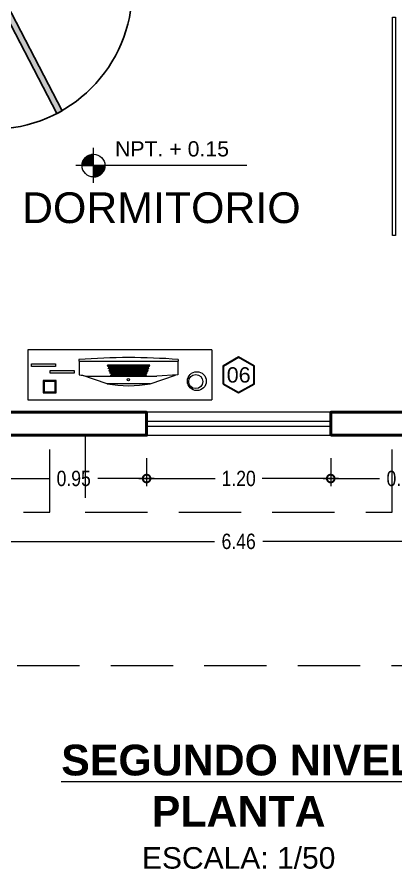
# Model space of a CAD drawing. Extents: x -23.8 to 23.6, y 264.2 to 287.5.
# Drawn here: x -19.62 to -17.15, y 275.58 to 281.12 of the extents above; entities that cross this region are included whole.
import ezdxf
from ezdxf.enums import TextEntityAlignment as Align

# ---------------------------------------------------------------- set-up
doc = ezdxf.new("R2010")
doc.units = 0
doc.header["$LTSCALE"] = 4
doc.header["$PDMODE"] = 66
doc.linetypes.add('CONTINUA', pattern=[0])
doc.linetypes.add('DASHED', pattern=[19.05, 12.7, -6.35])
doc.layers.get('0').update_dxf_attribs({"linetype": 'CONTINUOUS'})
doc.layers.get('DEFPOINTS').update_dxf_attribs({"linetype": 'CONTINUOUS'})
for name, color, linetype, lineweight in [('COTAS', 1, 'CONTINUOUS', 9), ('MOBILIARIO', 42, 'CONTINUOUS', 5), ('MURO', 5, 'CONTINUOUS', 50), ('NIVELES', 31, 'CONTINUOUS', 5), ('PROYECCION', 30, 'DASHED', 13), ('TEXTOS', 254, 'CONTINUOUS', 0), ('VENTANA', 140, 'CONTINUOUS', 15)]:
    doc.layers.add(name, color=color, linetype=linetype, lineweight=lineweight)
doc.layers.add('PUERTAS', color=34, linetype='CONTINUOUS')
doc.layers.add('TEXTO', color=7, linetype='CONTINUOUS')
doc.styles.add('ARIAL 1en25', font='arial.ttf', dxfattribs={"height": 0.0625})
doc.styles.add('Arial Narrow', font='ARIALN.TTF')
doc.styles.get("Standard").update_dxf_attribs({"font": 'arial.ttf'})
doc.dimstyles.new('1-50 PRZ', dxfattribs={"dimtxt": 0.1, "dimasz": 0.1, "dimexe": 0.05, "dimexo": 0.15, "dimgap": 0.05, "dimtad": 0, "dimzin": 1, "dimdsep": 46, "dimtxsty": 'Arial Narrow', "dimblk": 'DOTSMALL', "dimcen": 0.1, "dimdle": 0.05, "dimclrd": 250, "dimclre": 250, "dimclrt": 5, "dimaunit": 1, "dimadec": 3, "dimazin": 0, "dimtfac": 1, "dimtmove": 2, "dimatfit": 3, "dimldrblk": 'OBLIQUE', "dimfxl": 0.3, "dimfxlon": 1, "dimlwd": -1, "dimlwe": -1, "dimarcsym": 0})

# ---------------------------------------------------------------- blocks, each defined once
blk = doc.blocks.new('*U25')
for points in [[(-0.4748, 0.8097, -0.01053), (-0.4413, 0.828), (-0.0238, 0.0238), (-0.0577, 0.0063)], [(-0.9299, 0.0238), (-0.9537, 0.0238), (-0.9537, -0.0238), (-0.9299, -0.0238)], [(0, 0.0238), (-0.0238, 0.0238), (-0.0238, -0.0238), (0, -0.0238)]]:
    blk.add_hatch(color=256).paths.add_polyline_path(points)
for points in [[(-0.0238, 0.0238), (-0.0577, 0.0063), (-0.4752, 0.8104), (-0.4413, 0.828)], [(-0.9299, -0.0238), (-0.9537, -0.0238), (-0.9537, 0.0238), (-0.9299, 0.0238)], [(0, -0.0238), (-0.0238, -0.0238), (-0.0238, 0.0238), (0, 0.0238)]]:
    blk.add_lwpolyline(points, close=True)
blk.add_arc((-0.0238, 0.0238), 0.9061, 90, 180)
blk = doc.blocks.new('C-matri')
at = {"layer": 'MOBILIARIO'}
blk.add_lwpolyline([(0, 0.7095), (0.0209, 0.7095), (0.0209, -0.7095), (0, -0.7095)], close=True, dxfattribs=at)
blk = doc.blocks.new('TV+MUEBLE')
at = {"layer": 'MOBILIARIO'}
for p, q in [((-0.326, 0.6), (0, 0.6)), ((-0.326, 0.6), (-0.326, -0.6)), ((0, -0.6), (0, 0.6)), ((-0.326, -0.6), (-0.326, -0.6)), ((-0.326, -0.6), (0, -0.6))]:
    blk.add_line(p, q, dxfattribs=at)
at = {"layer": 'MOBILIARIO', "color": 0}
for p, q in [((-0.2628, 0.3804), (-0.2507, 0.3804)), ((-0.2507, -0.2668), (-0.2507, 0.3804)), ((-0.2507, 0.3782), (-0.1638, 0.3782)), ((-0.1638, 0.3782), (-0.1546, 0.2403)), ((-0.1052, 0.1967), (-0.1609, 0.3622)), ((-0.1546, -0.2138), (-0.1546, 0.2403)), ((-0.2173, 0.1925), (-0.2253, 0.1953)), ((-0.2253, 0.1953), (-0.2253, -0.0806)), ((-0.2173, 0.1925), (-0.2173, -0.0779)), ((-0.2013, 0.1871), (-0.2093, 0.1898)), ((-0.2093, 0.1898), (-0.2093, -0.0752)), ((-0.2013, 0.1871), (-0.2013, -0.0725)), ((-0.1933, 0.1844), (-0.1933, -0.0697)), ((-0.1853, 0.1817), (-0.1933, 0.1844)), ((-0.1853, 0.1817), (-0.1853, -0.067)), ((-0.1693, 0.1762), (-0.1773, 0.1789)), ((-0.1773, 0.1789), (-0.1773, -0.0643)), ((-0.1693, 0.1762), (-0.1693, -0.0616)), ((-0.1533, 0.1708), (-0.1613, 0.1735)), ((-0.1613, 0.1735), (-0.1613, -0.0588)), ((-0.1533, 0.1708), (-0.1533, -0.0561)), ((-0.1052, 0.1967), (-0.1052, -0.0821)), ((-0.2173, -0.0779), (-0.2253, -0.0806)), ((-0.2013, -0.0725), (-0.2093, -0.0752)), ((-0.1853, -0.067), (-0.1933, -0.0697)), ((-0.1693, -0.0616), (-0.1773, -0.0643)), ((-0.1533, -0.0561), (-0.1613, -0.0588)), ((-0.1052, -0.0821), (-0.1609, -0.2486)), ((-0.1638, -0.2646), (-0.1546, -0.2138)), ((-0.2624, -0.2668), (-0.2507, -0.2668)), ((-0.2507, -0.2646), (-0.1638, -0.2646))]:
    blk.add_line(p, q, dxfattribs=at)
at = {"layer": 'MOBILIARIO'}
for points in [[(-0.191, -0.2974), (-0.1726, -0.2974), (-0.1726, -0.4535), (-0.191, -0.4535)], [(-0.235, -0.4201), (-0.2166, -0.4201), (-0.2166, -0.5762), (-0.235, -0.5762)], [(-0.1269, -0.4993), (-0.0453, -0.4993), (-0.0453, -0.4155), (-0.1269, -0.4155)], [(-0.1203, -0.4927), (-0.0518, -0.4927), (-0.0518, -0.422), (-0.1203, -0.422)]]:
    blk.add_lwpolyline(points, close=True, dxfattribs=at)
for centre, radius in [((-0.1218, 0.502), 0.0613), ((-0.1188, 0.4945), 0.046)]:
    blk.add_circle(centre, radius, dxfattribs=at)
at = {"layer": 'MOBILIARIO', "color": 0}
blk.add_circle((-0.1306, 0.0557), 0.00728, dxfattribs=at)
for centre, radius, start, end in [((4.0206, 0.0591), 4.2954, 175.7101, 184.3514), ((-0.8513, 0.0573), 0.759, 349.4172, 10.5828)]:
    blk.add_arc(centre, radius, start, end, dxfattribs=at)
blk = doc.blocks.new('*X16')
at = {"color": 0}
for p, q in [((8.8347, 19.8612), (8.8869, 19.8612)), ((8.835, 19.8073), (8.835, 19.8615)), ((8.8361, 19.8625), (8.8869, 19.8625)), ((8.8362, 19.8073), (8.8362, 19.8627)), ((8.8375, 19.8073), (8.8375, 19.8638)), ((8.8375, 19.8637), (8.8869, 19.8637)), ((8.8388, 19.8073), (8.8388, 19.8649)), ((8.8389, 19.865), (8.8869, 19.865)), ((8.84, 19.8073), (8.84, 19.8659)), ((8.8405, 19.8663), (8.8869, 19.8663)), ((8.8413, 19.8073), (8.8413, 19.8669)), ((8.8421, 19.8675), (8.8869, 19.8675)), ((8.8425, 19.8073), (8.8425, 19.8678)), ((8.8438, 19.8687), (8.8869, 19.8687)), ((8.8438, 19.8073), (8.8438, 19.8687)), ((8.845, 19.8073), (8.845, 19.8696)), ((8.8457, 19.87), (8.8869, 19.87)), ((8.8462, 19.8073), (8.8462, 19.8704)), ((8.8475, 19.8073), (8.8475, 19.8712)), ((8.8476, 19.8712), (8.8869, 19.8712)), ((8.8488, 19.8073), (8.8488, 19.8719)), ((8.8497, 19.8725), (8.8869, 19.8725)), ((8.85, 19.8073), (8.85, 19.8726)), ((8.8513, 19.8073), (8.8513, 19.8733)), ((8.852, 19.8738), (8.8869, 19.8738)), ((8.8525, 19.8073), (8.8525, 19.874)), ((8.8537, 19.8073), (8.8537, 19.8746)), ((8.8545, 19.875), (8.8869, 19.875)), ((8.855, 19.8073), (8.855, 19.8752)), ((8.8563, 19.8073), (8.8563, 19.8758)), ((8.8573, 19.8762), (8.8869, 19.8762)), ((8.8575, 19.8073), (8.8575, 19.8763)), ((8.8588, 19.8073), (8.8588, 19.8769)), ((8.86, 19.8073), (8.86, 19.8774)), ((8.8604, 19.8775), (8.8869, 19.8775)), ((8.8613, 19.8073), (8.8613, 19.8778)), ((8.8625, 19.8073), (8.8625, 19.8783)), ((8.8637, 19.8073), (8.8637, 19.8787)), ((8.8639, 19.8788), (8.8869, 19.8788)), ((8.865, 19.8073), (8.865, 19.8791)), ((8.8663, 19.8073), (8.8663, 19.8795)), ((8.8675, 19.8073), (8.8675, 19.8798)), ((8.8683, 19.88), (8.8869, 19.88)), ((8.8688, 19.8073), (8.8688, 19.8801)), ((8.87, 19.8073), (8.87, 19.8804)), ((8.8712, 19.8073), (8.8712, 19.8807)), ((8.8725, 19.8073), (8.8725, 19.881)), ((8.8737, 19.8073), (8.8737, 19.8812)), ((8.8741, 19.8813), (8.8869, 19.8813)), ((8.875, 19.8073), (8.875, 19.8814)), ((8.8763, 19.8073), (8.8763, 19.8816)), ((8.8775, 19.8073), (8.8775, 19.8818)), ((8.8788, 19.8073), (8.8788, 19.8819)), ((8.88, 19.8073), (8.88, 19.882)), ((8.8812, 19.8073), (8.8812, 19.8821)), ((8.8825, 19.8073), (8.8825, 19.8822)), ((8.8838, 19.8073), (8.8838, 19.8823)), ((8.885, 19.8073), (8.885, 19.8823)), ((8.8863, 19.8073), (8.8863, 19.8824)), ((8.8119, 19.81), (8.8869, 19.81)), ((8.8119, 19.8087), (8.8869, 19.8087)), ((8.8119, 19.8075), (8.8869, 19.8075)), ((8.812, 19.8125), (8.8869, 19.8125)), ((8.812, 19.8113), (8.8869, 19.8113)), ((8.8121, 19.8137), (8.8869, 19.8137)), ((8.8123, 19.815), (8.8869, 19.815)), ((8.8124, 19.8163), (8.8869, 19.8163)), ((8.8125, 19.8073), (8.8125, 19.817)), ((8.8126, 19.8175), (8.8869, 19.8175)), ((8.8127, 19.8188), (8.8869, 19.8188)), ((8.813, 19.82), (8.8869, 19.82)), ((8.8132, 19.8212), (8.8869, 19.8212)), ((8.8134, 19.8225), (8.8869, 19.8225)), ((8.8137, 19.8238), (8.8869, 19.8238)), ((8.8138, 19.8073), (8.8138, 19.824)), ((8.814, 19.825), (8.8869, 19.825)), ((8.8143, 19.8263), (8.8869, 19.8263)), ((8.8146, 19.8275), (8.8869, 19.8275)), ((8.815, 19.8073), (8.815, 19.8287)), ((8.815, 19.8287), (8.8869, 19.8287)), ((8.8154, 19.83), (8.8869, 19.83)), ((8.8158, 19.8313), (8.8869, 19.8313)), ((8.8162, 19.8325), (8.8869, 19.8325)), ((8.8163, 19.8073), (8.8163, 19.8326)), ((8.8167, 19.8337), (8.8869, 19.8337)), ((8.8172, 19.835), (8.8869, 19.835)), ((8.8175, 19.8073), (8.8175, 19.8358)), ((8.8177, 19.8362), (8.8869, 19.8362)), ((8.8182, 19.8375), (8.8869, 19.8375)), ((8.8187, 19.8073), (8.8187, 19.8387)), ((8.8188, 19.8388), (8.8869, 19.8388)), ((8.8194, 19.84), (8.8869, 19.84)), ((8.82, 19.8073), (8.82, 19.8413)), ((8.82, 19.8412), (8.8869, 19.8412)), ((8.8206, 19.8425), (8.8869, 19.8425)), ((8.8213, 19.8438), (8.8869, 19.8438)), ((8.8213, 19.8073), (8.8213, 19.8436)), ((8.822, 19.845), (8.8869, 19.845)), ((8.8225, 19.8073), (8.8225, 19.8458)), ((8.8228, 19.8463), (8.8869, 19.8463)), ((8.8235, 19.8475), (8.8869, 19.8475)), ((8.8238, 19.8073), (8.8238, 19.8478)), ((8.8244, 19.8487), (8.8869, 19.8487)), ((8.825, 19.8073), (8.825, 19.8497)), ((8.8252, 19.85), (8.8869, 19.85)), ((8.8261, 19.8513), (8.8869, 19.8513)), ((8.8262, 19.8073), (8.8262, 19.8515)), ((8.827, 19.8525), (8.8869, 19.8525)), ((8.8275, 19.8073), (8.8275, 19.8531)), ((8.828, 19.8538), (8.8869, 19.8538)), ((8.8287, 19.8073), (8.8287, 19.8547)), ((8.829, 19.855), (8.8869, 19.855)), ((8.83, 19.8562), (8.8869, 19.8562)), ((8.83, 19.8073), (8.83, 19.8562)), ((8.8311, 19.8575), (8.8869, 19.8575)), ((8.8313, 19.8073), (8.8313, 19.8576)), ((8.8323, 19.8588), (8.8869, 19.8588)), ((8.8325, 19.8073), (8.8325, 19.859)), ((8.8335, 19.86), (8.8869, 19.86)), ((8.8338, 19.8073), (8.8338, 19.8603)), ((8.8869, 19.8062), (8.962, 19.8062)), ((8.8869, 19.805), (8.962, 19.805)), ((8.8875, 19.7322), (8.8875, 19.8073)), ((8.8887, 19.7322), (8.8887, 19.8073)), ((8.89, 19.7323), (8.89, 19.8073)), ((8.8912, 19.7323), (8.8912, 19.8073)), ((8.8925, 19.7324), (8.8925, 19.8073)), ((8.8938, 19.7325), (8.8938, 19.8073)), ((8.895, 19.7326), (8.895, 19.8073)), ((8.8963, 19.7328), (8.8963, 19.8073)), ((8.8975, 19.733), (8.8975, 19.8073)), ((8.8987, 19.7331), (8.8987, 19.8073)), ((8.9, 19.7334), (8.9, 19.8073)), ((8.9013, 19.7336), (8.9013, 19.8073)), ((8.9025, 19.7338), (8.9025, 19.8073)), ((8.9038, 19.7341), (8.9038, 19.8073)), ((8.905, 19.7344), (8.905, 19.8073)), ((8.9062, 19.7347), (8.9062, 19.8073)), ((8.9075, 19.7351), (8.9075, 19.8073)), ((8.9087, 19.7354), (8.9087, 19.8073)), ((8.91, 19.7358), (8.91, 19.8073)), ((8.9113, 19.7363), (8.9113, 19.8073)), ((8.9125, 19.7367), (8.9125, 19.8073)), ((8.9138, 19.7372), (8.9138, 19.8073)), ((8.915, 19.7377), (8.915, 19.8073)), ((8.9162, 19.7382), (8.9162, 19.8073)), ((8.9175, 19.7387), (8.9175, 19.8073)), ((8.9188, 19.7393), (8.9188, 19.8073)), ((8.92, 19.7399), (8.92, 19.8073)), ((8.9213, 19.7405), (8.9213, 19.8073)), ((8.9225, 19.7412), (8.9225, 19.8073)), ((8.9238, 19.7419), (8.9238, 19.8073)), ((8.925, 19.7426), (8.925, 19.8073)), ((8.9262, 19.7433), (8.9262, 19.8073)), ((8.9275, 19.7441), (8.9275, 19.8073)), ((8.9288, 19.7449), (8.9288, 19.8073)), ((8.93, 19.7458), (8.93, 19.8073)), ((8.9313, 19.7467), (8.9313, 19.8073)), ((8.9325, 19.7476), (8.9325, 19.8073)), ((8.9337, 19.7486), (8.9337, 19.8073)), ((8.935, 19.7496), (8.935, 19.8073)), ((8.9362, 19.7507), (8.9362, 19.8073)), ((8.9375, 19.7518), (8.9375, 19.8073)), ((8.9388, 19.753), (8.9388, 19.8073)), ((8.94, 19.7542), (8.94, 19.8073)), ((8.9413, 19.7554), (8.9413, 19.8073)), ((8.9425, 19.7568), (8.9425, 19.8073)), ((8.9437, 19.7582), (8.9437, 19.8073)), ((8.945, 19.7597), (8.945, 19.8073)), ((8.9463, 19.7613), (8.9463, 19.8073)), ((8.9475, 19.7629), (8.9475, 19.8073)), ((8.9488, 19.7647), (8.9488, 19.8073)), ((8.95, 19.7665), (8.95, 19.8073)), ((8.9512, 19.7685), (8.9512, 19.8073)), ((8.9525, 19.7707), (8.9525, 19.8073)), ((8.9537, 19.773), (8.9537, 19.8073)), ((8.955, 19.7756), (8.955, 19.8073)), ((8.9563, 19.7784), (8.9563, 19.8073)), ((8.9575, 19.7816), (8.9575, 19.8073)), ((8.9588, 19.7854), (8.9588, 19.8073)), ((8.96, 19.79), (8.96, 19.8073)), ((8.9612, 19.7966), (8.9612, 19.8073)), ((8.8869, 19.8038), (8.9619, 19.8038)), ((8.8869, 19.8025), (8.9619, 19.8025)), ((8.8869, 19.8012), (8.9618, 19.8012)), ((8.8869, 19.8), (8.9617, 19.8)), ((8.8869, 19.7987), (8.9615, 19.7987)), ((8.8869, 19.7975), (8.9614, 19.7975)), ((8.8869, 19.7963), (8.9612, 19.7963)), ((8.8869, 19.795), (8.961, 19.795)), ((8.8869, 19.7937), (8.9608, 19.7937)), ((8.8869, 19.7925), (8.9605, 19.7925)), ((8.8869, 19.7913), (8.9603, 19.7913)), ((8.8869, 19.79), (8.96, 19.79)), ((8.8869, 19.7888), (8.9597, 19.7888)), ((8.8869, 19.7875), (8.9594, 19.7875)), ((8.8869, 19.7862), (8.959, 19.7862)), ((8.8869, 19.785), (8.9586, 19.785)), ((8.8869, 19.7838), (8.9582, 19.7838)), ((8.8869, 19.7825), (8.9578, 19.7825)), ((8.8869, 19.7812), (8.9574, 19.7812)), ((8.8869, 19.78), (8.9569, 19.78)), ((8.8869, 19.7787), (8.9564, 19.7787)), ((8.8869, 19.7775), (8.9559, 19.7775)), ((8.8869, 19.7763), (8.9553, 19.7763)), ((8.8869, 19.775), (8.9547, 19.775)), ((8.8869, 19.7737), (8.9541, 19.7737)), ((8.8869, 19.7725), (8.9535, 19.7725)), ((8.8869, 19.7712), (8.9528, 19.7712)), ((8.8869, 19.77), (8.9521, 19.77)), ((8.8869, 19.7688), (8.9514, 19.7688)), ((8.8869, 19.7675), (8.9506, 19.7675)), ((8.8869, 19.7662), (8.9498, 19.7662)), ((8.8869, 19.765), (8.949, 19.765)), ((8.8869, 19.7638), (8.9481, 19.7638)), ((8.8869, 19.7625), (8.9472, 19.7625)), ((8.8869, 19.7613), (8.9462, 19.7613)), ((8.8869, 19.76), (8.9453, 19.76)), ((8.8869, 19.7587), (8.9442, 19.7587)), ((8.8869, 19.7575), (8.9431, 19.7575)), ((8.8869, 19.7563), (8.942, 19.7563)), ((8.8869, 19.755), (8.9408, 19.755)), ((8.8869, 19.7538), (8.9396, 19.7538)), ((8.8869, 19.7525), (8.9383, 19.7525)), ((8.8869, 19.7512), (8.9369, 19.7512)), ((8.8869, 19.75), (8.9355, 19.75)), ((8.8869, 19.7488), (8.934, 19.7488)), ((8.8869, 19.7475), (8.9324, 19.7475)), ((8.8869, 19.7462), (8.9307, 19.7462)), ((8.8869, 19.745), (8.9289, 19.745)), ((8.8869, 19.7437), (8.9269, 19.7437)), ((8.8869, 19.7425), (8.9249, 19.7425)), ((8.8869, 19.7413), (8.9227, 19.7413)), ((8.8869, 19.74), (8.9202, 19.74)), ((8.8869, 19.7387), (8.9176, 19.7387)), ((8.8869, 19.7375), (8.9146, 19.7375)), ((8.8869, 19.7362), (8.9112, 19.7362)), ((8.8869, 19.735), (8.9072, 19.735)), ((8.8869, 19.7338), (8.9021, 19.7338)), ((8.8869, 19.7325), (8.8935, 19.7325))]:
    blk.add_line(p, q, dxfattribs=at)
blk = doc.blocks.new('N')
at = {"layer": 'NIVELES'}
blk.add_line((0, -0.1144), (0, 0.1173), dxfattribs=at)
at = {"layer": 'NIVELES', "ltscale": 0.5}
blk.add_line((1.009, 0), (-0.1171, 0), dxfattribs=at)
blk.add_circle((0, 0), 0.0751, dxfattribs=at)
blk.add_blockref('*X16', (-8.8869, -19.8073), dxfattribs=at)
blk = doc.blocks.new('*U19')
at = {"layer": 'NIVELES', "xscale": 0.9910590026452635, "yscale": 0.9910590026452635, "zscale": 0.9910590026452635}
blk.add_blockref('N', (0, 0), dxfattribs=at)
at = {"layer": 'TEXTO', "color": 4}
blk.add_attdef('NPT.+0.15', text='', height=0.0991, dxfattribs=at).set_placement((0.5116, 0.1087), align=Align.MIDDLE_CENTER)
blk = doc.blocks.new('*U11')
at = {"layer": 'VENTANA', "color": 31, "lineweight": 30}
blk.add_lwpolyline([(0.05, -0.0577), (0.15, -0.1155), (0.25, -0.0577), (0.25, 0.0577), (0.15, 0.1155), (0.05, 0.0577)], close=True, dxfattribs=at)
at = {"layer": 'VENTANA'}
blk.add_attdef('01', text='', height=0.1, dxfattribs=at).set_placement((0.15, 0), align=Align.MIDDLE_CENTER)
blk = doc.blocks.new('_DotSmall')
at = {"color": 0, "linetype": 'ByBlock', "const_width": 0.5}
blk.add_lwpolyline([(-0.0625, 0, 1), (0.0625, 0, 1)], format="xyb", close=True, dxfattribs=at)
blk = doc.blocks.new('*D117')
at = {"layer": 'COTAS', "color": 250, "linetype": 'CONTINUA', "transparency": 16777216}
for p, q in [((-19.7287, 278.2507), (-19.7287, 278.069)), ((-18.7787, 278.2507), (-18.7787, 278.069)), ((-19.7787, 278.119), (-19.4105, 278.119)), ((-18.7287, 278.119), (-19.0968, 278.119))]:
    blk.add_line(p, q, dxfattribs=at)
at = {"layer": 'DEFPOINTS', "color": 0, "transparency": 16777216}
for p in [(-19.7287, 278.4007), (-18.7787, 278.4007), (-18.7787, 278.119)]:
    blk.add_point(p, dxfattribs=at)
at = {"layer": 'COTAS', "color": 250, "transparency": 16777216, "xscale": 0.1, "yscale": 0.1, "zscale": 0.1, "rotation": 180}
blk.add_blockref('_DotSmall', (-19.7287, 278.119), dxfattribs=at)
at = {"layer": 'COTAS', "color": 250, "transparency": 16777216, "xscale": 0.1, "yscale": 0.1, "zscale": 0.1}
blk.add_blockref('_DotSmall', (-18.7787, 278.119), dxfattribs=at)
at = {"layer": 'COTAS', "color": 5, "transparency": 16777216, "insert": (-19.2537, 278.119), "char_height": 0.1, "attachment_point": 5, "style": 'Arial Narrow'}
blk.add_mtext('0.95', dxfattribs=at)
blk = doc.blocks.new('_Oblique')
at = {"color": 0, "linetype": 'ByBlock', "lineweight": -2}
blk.add_line((-0.5, -0.5), (0.5, 0.5), dxfattribs=at)
blk = doc.blocks.new('*D118')
at = {"layer": 'COTAS', "color": 250, "linetype": 'CONTINUA', "transparency": 16777216}
for p, q in [((-18.7787, 278.2507), (-18.7787, 278.069)), ((-17.5787, 278.2507), (-17.5787, 278.069)), ((-18.8287, 278.119), (-18.3312, 278.119)), ((-17.5287, 278.119), (-18.0261, 278.119))]:
    blk.add_line(p, q, dxfattribs=at)
at = {"layer": 'DEFPOINTS', "color": 0, "transparency": 16777216}
for p in [(-18.7787, 278.4007), (-17.5787, 278.4007), (-17.5787, 278.119)]:
    blk.add_point(p, dxfattribs=at)
at = {"layer": 'COTAS', "color": 250, "transparency": 16777216, "xscale": 0.1, "yscale": 0.1, "zscale": 0.1, "rotation": 180}
blk.add_blockref('_DotSmall', (-18.7787, 278.119), dxfattribs=at)
at = {"layer": 'COTAS', "color": 250, "transparency": 16777216, "xscale": 0.1, "yscale": 0.1, "zscale": 0.1}
blk.add_blockref('_DotSmall', (-17.5787, 278.119), dxfattribs=at)
at = {"layer": 'COTAS', "color": 5, "transparency": 16777216, "insert": (-18.1787, 278.119), "char_height": 0.1, "attachment_point": 5, "style": 'Arial Narrow'}
blk.add_mtext('1.20', dxfattribs=at)
blk = doc.blocks.new('*D119')
at = {"layer": 'COTAS', "color": 250, "linetype": 'CONTINUA', "transparency": 16777216}
for p, q in [((-17.5787, 278.2507), (-17.5787, 278.069)), ((-16.6287, 278.2507), (-16.6287, 278.069)), ((-17.6287, 278.119), (-17.2605, 278.119)), ((-16.5787, 278.119), (-16.9468, 278.119))]:
    blk.add_line(p, q, dxfattribs=at)
at = {"layer": 'DEFPOINTS', "color": 0, "transparency": 16777216}
for p in [(-17.5787, 278.4007), (-16.6287, 278.4007), (-16.6287, 278.119)]:
    blk.add_point(p, dxfattribs=at)
at = {"layer": 'COTAS', "color": 250, "transparency": 16777216, "xscale": 0.1, "yscale": 0.1, "zscale": 0.1, "rotation": 180}
blk.add_blockref('_DotSmall', (-17.5787, 278.119), dxfattribs=at)
at = {"layer": 'COTAS', "color": 250, "transparency": 16777216, "xscale": 0.1, "yscale": 0.1, "zscale": 0.1}
blk.add_blockref('_DotSmall', (-16.6287, 278.119), dxfattribs=at)
at = {"layer": 'COTAS', "color": 5, "transparency": 16777216, "insert": (-17.1037, 278.119), "char_height": 0.1, "attachment_point": 5, "style": 'Arial Narrow'}
blk.add_mtext('0.95', dxfattribs=at)
blk = doc.blocks.new('*D122')
at = {"layer": 'COTAS', "color": 250, "linetype": 'CONTINUA', "transparency": 16777216}
for p, q in [((-21.4091, 278.0095), (-21.4091, 277.6595)), ((-14.9482, 278.0095), (-14.9482, 277.6595)), ((-21.4591, 277.7095), (-18.3354, 277.7095)), ((-14.8982, 277.7095), (-18.0219, 277.7095))]:
    blk.add_line(p, q, dxfattribs=at)
at = {"layer": 'DEFPOINTS', "color": 0, "transparency": 16777216}
for p in [(-21.4091, 278.4007), (-14.9482, 278.4007), (-14.9482, 277.7095)]:
    blk.add_point(p, dxfattribs=at)
at = {"layer": 'COTAS', "color": 250, "transparency": 16777216, "xscale": 0.1, "yscale": 0.1, "zscale": 0.1, "rotation": 180}
blk.add_blockref('_DotSmall', (-21.4091, 277.7095), dxfattribs=at)
at = {"layer": 'COTAS', "color": 250, "transparency": 16777216, "xscale": 0.1, "yscale": 0.1, "zscale": 0.1}
blk.add_blockref('_DotSmall', (-14.9482, 277.7095), dxfattribs=at)
at = {"layer": 'COTAS', "color": 5, "transparency": 16777216, "insert": (-18.1787, 277.7095), "char_height": 0.1, "attachment_point": 5, "style": 'Arial Narrow'}
blk.add_mtext('6.46', dxfattribs=at)

msp = doc.modelspace()

# ---------------------------------------------------------------- linework, layer by layer
at = {"layer": 'MURO'}
for points in [[(-19.7287, 278.4007), (-18.7787, 278.4007), (-18.7787, 278.5507), (-19.7287, 278.5507)], [(-17.5787, 278.4007), (-16.6287, 278.4007), (-16.6287, 278.5507), (-17.5787, 278.5507)]]:
    msp.add_lwpolyline(points, close=True, dxfattribs=at)
at = {"layer": 'PROYECCION', "ltscale": 0.008}
msp.add_lwpolyline([(-14.9482, 276.9007), (-21.4091, 276.9007), (-21.4091, 278.4007), (-14.9482, 278.4007)], close=True, dxfattribs=at)
for points in [[(-21.4091, 278.4007), (-21.4091, 277.9007), (-19.4091, 277.9007), (-19.4091, 278.4007)], [(-19.1791, 278.4007), (-19.1791, 277.9007), (-17.1791, 277.9007), (-17.1791, 278.4007)]]:
    msp.add_lwpolyline(points, dxfattribs=at)
at = {"layer": 'VENTANA', "color": 31}
msp.add_lwpolyline([(-18.7787, 278.4007), (-17.5787, 278.4007), (-17.5787, 278.5507), (-18.7787, 278.5507)], close=True, dxfattribs=at)
at = {"layer": 'VENTANA'}
msp.add_lwpolyline([(-18.7787, 278.4607), (-17.5787, 278.4607), (-17.5787, 278.4907), (-18.7787, 278.4907)], close=True, dxfattribs=at)

# ---------------------------------------------------------------- block references
msp.add_blockref('*U19', (-19.1246, 280.1559)).add_auto_attribs({'NPT.+0.15': 'NPT. + 0.15'})
at = {"layer": 'MOBILIARIO', "ltscale": 0.5, "xscale": 1.001443746147288, "yscale": 1.001443746147288, "zscale": 1.001443746147288}
msp.add_blockref('C-matri', (-17.1765, 280.4119), dxfattribs=at)
at = {"layer": 'MOBILIARIO', "color": 41, "rotation": 270}
msp.add_blockref('TV+MUEBLE', (-18.953, 278.6311), dxfattribs=at)
at = {"layer": 'PUERTAS', "xscale": 1.006566341419711, "yscale": 1.006566341419711, "zscale": 1.006566341419711, "rotation": 180.0000000000004}
msp.add_blockref('*U25', (-19.8082, 281.3282), dxfattribs=at)
at = {"layer": 'VENTANA'}
msp.add_blockref('*U11', (-18.3287, 278.7935), dxfattribs=at).add_auto_attribs({'01': '06'})

# ---------------------------------------------------------------- texts
at = {"layer": 'TEXTO', "insert": (-18.6826, 279.8801), "char_height": 0.2, "attachment_point": 5}
msp.add_mtext('DORMITORIO', dxfattribs=at)
at = {"layer": 'TEXTOS', "insert": (-18.1787, 275.9824), "char_height": 0.2, "attachment_point": 5, "style": 'ARIAL 1en25'}
msp.add_mtext('{\\fArial|b1|i0|c0|p34;\\LSEGUNDO NIVEL\\P\\lPLANTA\\L\\P\\fArial|b0|i0|c0|p34;\\H0.7x;\\lESCALA: 1/50}', dxfattribs=at)

# ---------------------------------------------------------------- dimensions: what is measured, and where the dimension line sits
at = {"layer": 'COTAS'}
dim = msp.add_aligned_dim(p1=(-21.4091, 278.4007), p2=(-14.9482, 278.4007), distance=-0.6912, dimstyle='1-50 PRZ', dxfattribs=at)
dim.commit()
dim.dimension.update_dxf_attribs({"geometry": '*D122', "text_midpoint": (-18.1787, 277.7095)})
for base, p1, p2, picture, middle in [((-18.7787, 278.119), (-19.7287, 278.4007), (-18.7787, 278.4007), '*D117', (-19.2537, 278.119)), ((-17.5787, 278.119), (-18.7787, 278.4007), (-17.5787, 278.4007), '*D118', (-18.1787, 278.119)), ((-16.6287, 278.119), (-17.5787, 278.4007), (-16.6287, 278.4007), '*D119', (-17.1037, 278.119))]:
    dim = msp.add_linear_dim(base=base, p1=p1, p2=p2, dimstyle='1-50 PRZ', dxfattribs=at)
    dim.commit()
    dim.dimension.update_dxf_attribs({"geometry": picture, "text_midpoint": middle})

doc.saveas('drawing.dxf')
